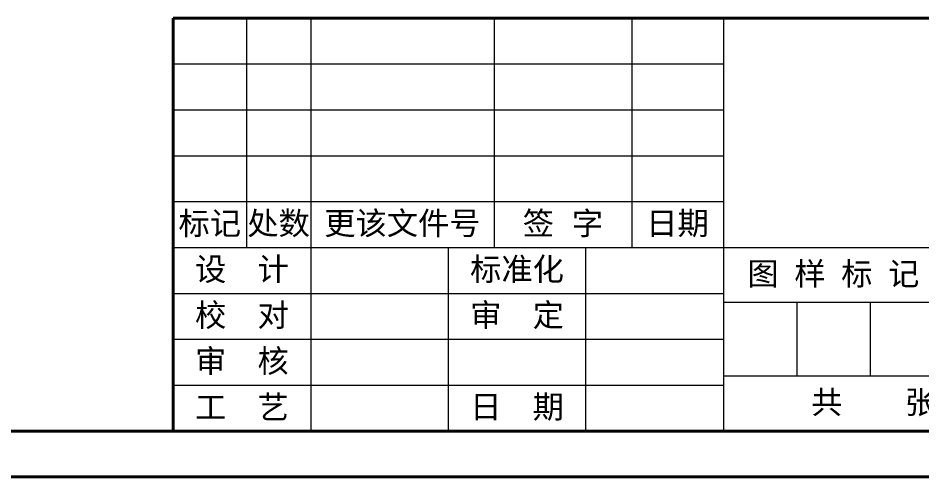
# Model space of a CAD drawing. Header units: millimetres. Extents: x 2223 to 4172, y 741 to 2119.
# Drawn here: x 3234.9 to 3692.3, y 740.7 to 972.8 of the extents above; entities that cross this region are included whole.
import ezdxf

# ---------------------------------------------------------------- set-up
doc = ezdxf.new("R2010")
doc.units = ezdxf.units.MM
for name, color, linetype, lineweight in [('AM_BOR', 7, 'Continuous', 50), ('文字', 7, 'Continuous', 13), ('粗实线', 7, 'Continuous', 40), ('细实线', 3, 'Continuous', 13)]:
    doc.layers.add(name, color=color, linetype=linetype, lineweight=lineweight)
doc.styles.get("Standard").update_dxf_attribs({"font": 'arial.ttf'})

# ---------------------------------------------------------------- blocks, each defined once
blk = doc.blocks.new('rA3')
at = {"layer": '粗实线'}
for p, q in [((568.384, 174.26), (568.384, 129.26)), ((748.384, 174.26), (568.384, 174.26)), ((358.384, 129.26), (748.384, 129.26)), ((333.384, 124.26), (753.384, 124.26))]:
    blk.add_line(p, q, dxfattribs=at)
at = {"layer": '细实线'}
for p, q in [((576.384, 174.26), (576.384, 149.26)), ((583.384, 174.26), (583.384, 149.26)), ((603.384, 174.26), (603.384, 149.26)), ((618.384, 174.26), (618.384, 149.26)), ((628.384, 174.26), (628.384, 129.26)), ((568.384, 169.26), (628.384, 169.26)), ((628.384, 169.26), (628.384, 129.26)), ((568.384, 164.26), (628.384, 164.26)), ((568.384, 159.26), (628.384, 159.26)), ((568.384, 154.26), (628.384, 154.26)), ((568.384, 149.26), (688.384, 149.26)), ((583.384, 149.26), (583.384, 129.26)), ((598.384, 149.26), (598.384, 129.26)), ((613.384, 129.26), (613.384, 149.26)), ((568.384, 144.26), (628.384, 144.26)), ((688.384, 143.26), (628.384, 143.26)), ((636.384, 143.26), (636.384, 135.26)), ((644.384, 143.26), (644.384, 135.26)), ((568.246, 139.26), (628.384, 139.26)), ((628.384, 135.26), (688.384, 135.26)), ((568.384, 134.26), (628.384, 134.26))]:
    blk.add_line(p, q, dxfattribs=at)
at = {"layer": '文字', "char_height": 2.5, "width": 72, "attachment_point": 5}
for s, insert in [('{\\fSimSun|b0|i0|c134|p2;标记}', (572.384, 151.76)), ('{\\fSimSun|b0|i0|c134|p2;处数}', (579.884, 151.76)), ('{\\fSimSun|b0|i0|c134|p2;更该文件号}', (593.384, 151.76)), ('{\\fSimSun|b0|i0|c134|p54;签}  {\\fSimSun|b0|i0|c134|p54;字}', (610.884, 151.76)), ('{\\fSimSun|b0|i0|c134|p54;日期}', (623.384, 151.76)), ('{\\fSimSun|b0|i0|c134|p2;设  计}', (575.884, 146.76)), ('{\\fSimSun|b0|i0|c134|p2;标准化}', (605.884, 146.76)), ('{\\fSimSun|b0|i0|c134|p2;图 样 标 记}', (640.383, 146.26)), ('{\\fSimSun|b0|i0|c134|p2;校  对}', (575.884, 141.76)), ('{\\fSimSun|b0|i0|c134|p2;审  定}', (605.884, 141.76)), ('{\\fSimSun|b0|i0|c134|p2;审  核}', (575.884, 136.76)), ('{\\fSimSun|b0|i0|c134|p2;工  艺}', (575.884, 131.76)), ('{\\fSimSun|b0|i0|c134|p2;日  期}', (605.884, 131.76)), ('{\\fSimSun|b0|i0|c134|p2;共    张        第    张}', (658.384, 132.26))]:
    blk.add_mtext(s, dxfattribs=dict(at, insert=insert))

msp = doc.modelspace()

# ---------------------------------------------------------------- block references
at = {"layer": 'AM_BOR', "xscale": 4.640625, "yscale": 4.640625, "zscale": 4.640625}
msp.add_blockref('rA3', (675.7, 164.093), dxfattribs=at)

doc.saveas('drawing.dxf')
